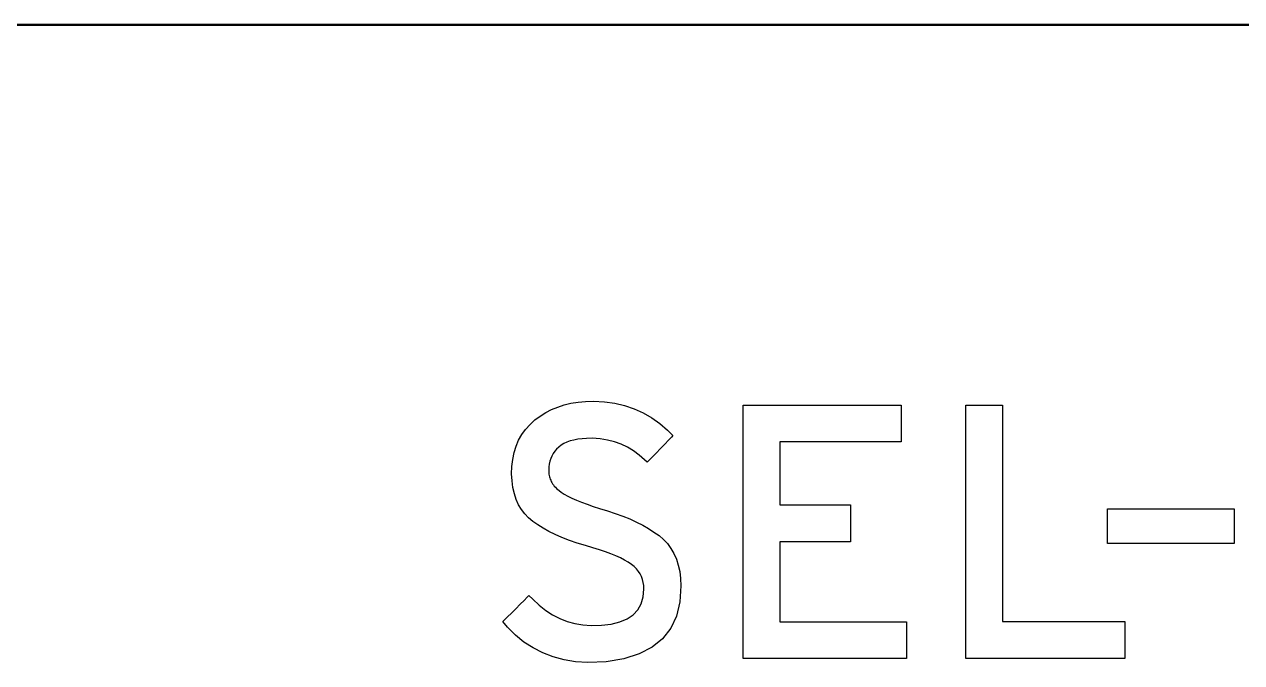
# Model space of a CAD drawing. Extents: x 1 to 47.7, y 0.2 to 35.
# Drawn here: x 9.898 to 10.926, y 13.936 to 14.475 of the extents above; entities that cross this region are included whole.
import ezdxf

# ---------------------------------------------------------------- set-up
doc = ezdxf.new("R2010")
doc.units = 0
doc.header["$MEASUREMENT"] = 0
for name, color, linetype in [('4_1__5U__UP_TO_TWO_IO_BOAR', 7, 'CONTINUOUS'), ('4_2__5U__FRONT_PANEL_W_24_', 7, 'CONTINUOUS'), ('5_1___24__TARGET_LEDS___12', 7, 'CONTINUOUS')]:
    doc.layers.add(name, color=color, linetype=linetype)

msp = doc.modelspace()

# ---------------------------------------------------------------- linework, layer by layer
at = {"layer": '4_1__5U__UP_TO_TWO_IO_BOAR'}
msp.add_lwpolyline([(11.5905, 14.4737), (11.3057, 14.4737), (11.0225, 14.4737), (10.7415, 14.4737), (10.6021, 14.4737), (10.4634, 14.4737), (10.3255, 14.4737), (10.1886, 14.4737), (10.0526, 14.4737), (9.9177, 14.4737), (9.7839, 14.4737), (9.6513, 14.4737), (9.52, 14.4737), (9.39, 14.4737), (9.2614, 14.4737), (9.1342, 14.4737), (9.0086, 14.4737), (8.8846, 14.4737), (8.7623, 14.4737), (8.6417, 14.4737), (8.523, 14.4737), (8.4061, 14.4737), (8.2912, 14.4737), (8.1784, 14.4737)], dxfattribs=at)
at = {"layer": '4_2__5U__FRONT_PANEL_W_24_'}
for points in [[(11.5602, 14.4745), (11.2768, 14.4745), (10.9951, 14.4745), (10.7155, 14.4745), (10.4388, 14.4745), (10.3016, 14.4745), (10.1654, 14.4745), (10.0301, 14.4745), (9.8959, 14.4745), (9.7628, 14.4745), (9.6309, 14.4745), (9.5002, 14.4745), (9.3708, 14.4745), (9.2429, 14.4745), (9.1164, 14.4745), (8.9914, 14.4745), (8.868, 14.4745), (8.7463, 14.4745), (8.6264, 14.4745), (8.5082, 14.4745), (8.392, 14.4745), (8.2777, 14.4745), (8.1654, 14.4745)], [(10.5048, 13.9395), (10.5048, 14.1533), (10.6383, 14.1533), (10.6383, 14.1223), (10.5359, 14.1223), (10.5359, 14.0691), (10.5954, 14.0691), (10.5954, 14.0381), (10.5359, 14.0381), (10.5359, 13.9705), (10.6428, 13.9705), (10.6428, 13.9395), (10.5048, 13.9395)], [(10.6927, 13.9395), (10.6927, 14.1533), (10.7237, 14.1533), (10.7237, 13.9708), (10.827, 13.9708), (10.827, 13.9395), (10.6927, 13.9395)], [(10.8123, 14.0366), (10.8123, 14.0658), (10.9192, 14.0658), (10.9192, 14.0366), (10.8123, 14.0366)]]:
    msp.add_lwpolyline(points, dxfattribs=at)
msp.add_lwpolyline([(10.4523, 14.0008), (10.4514, 13.9874), (10.4486, 13.9754), (10.4437, 13.9651), (10.4368, 13.9563), (10.4279, 13.9491), (10.417, 13.9435), (10.4041, 13.9394), (10.3891, 13.9369), (10.3736, 13.9361), (10.3634, 13.9369), (10.3537, 13.9386), (10.3445, 13.9411), (10.3358, 13.9444), (10.3276, 13.9485), (10.3198, 13.9535), (10.3126, 13.9594), (10.3058, 13.966), (10.302, 13.9707), (10.3034, 13.9721), (10.3059, 13.9746), (10.3092, 13.9779), (10.3129, 13.9816), (10.3167, 13.9853), (10.32, 13.9886), (10.3226, 13.9912), (10.324, 13.9926), (10.3272, 13.9896), (10.3326, 13.9846), (10.3382, 13.9802), (10.344, 13.9765), (10.3501, 13.9734), (10.3563, 13.9709), (10.3628, 13.9691), (10.3695, 13.9679), (10.3764, 13.9674), (10.3852, 13.9676), (10.3935, 13.9686), (10.4008, 13.9704), (10.4069, 13.9731), (10.4119, 13.9765), (10.4159, 13.9807), (10.4187, 13.9857), (10.4204, 13.9916), (10.421, 13.9982), (10.4209, 14.0012), (10.4205, 14.0038), (10.4199, 14.0063), (10.419, 14.0087), (10.4178, 14.011), (10.4164, 14.0131), (10.4147, 14.0152), (10.4128, 14.0171), (10.4105, 14.019), (10.4078, 14.0208), (10.4048, 14.0226), (10.4013, 14.0244), (10.3974, 14.0261), (10.3932, 14.0279), (10.3885, 14.0296), (10.3835, 14.0313), (10.378, 14.033), (10.3717, 14.0348), (10.3647, 14.037), (10.3581, 14.0392), (10.3519, 14.0416), (10.3462, 14.0441), (10.3408, 14.0467), (10.3359, 14.0494), (10.3314, 14.0523), (10.3274, 14.0552), (10.3237, 14.0582), (10.3205, 14.0615), (10.3176, 14.0652), (10.3152, 14.0693), (10.3132, 14.0737), (10.3117, 14.0786), (10.3105, 14.0838), (10.3097, 14.0894), (10.3094, 14.0953), (10.3096, 14.1016), (10.3103, 14.1076), (10.3114, 14.1133), (10.3131, 14.1186), (10.3153, 14.1237), (10.318, 14.1285), (10.3212, 14.1329), (10.3249, 14.137), (10.3291, 14.1408), (10.3335, 14.1441), (10.3382, 14.1471), (10.3431, 14.1496), (10.3483, 14.1517), (10.3538, 14.1535), (10.3595, 14.1549), (10.3656, 14.1559), (10.3718, 14.1565), (10.3786, 14.1567), (10.3877, 14.1562), (10.3965, 14.155), (10.4048, 14.153), (10.4128, 14.1503), (10.4204, 14.1468), (10.4277, 14.1427), (10.4346, 14.1378), (10.4411, 14.1322), (10.4455, 14.1276), (10.4443, 14.1264), (10.4419, 14.1239), (10.4386, 14.1205), (10.435, 14.1168), (10.4313, 14.1129), (10.4279, 14.1094), (10.4253, 14.1067), (10.4238, 14.1051), (10.4215, 14.1071), (10.417, 14.1112), (10.4122, 14.1148), (10.4071, 14.1179), (10.4018, 14.1204), (10.3961, 14.1225), (10.3902, 14.1239), (10.384, 14.1249), (10.3775, 14.1254), (10.3726, 14.1253), (10.3688, 14.125), (10.3652, 14.1246), (10.3619, 14.1239), (10.3589, 14.1231), (10.3561, 14.1221), (10.3535, 14.1209), (10.3512, 14.1195), (10.3492, 14.118), (10.3474, 14.1162), (10.3458, 14.1144), (10.3445, 14.1124), (10.3433, 14.1104), (10.3424, 14.1082), (10.3416, 14.106), (10.3411, 14.1036), (10.3408, 14.1012), (10.3407, 14.0987), (10.3407, 14.0975), (10.3408, 14.0963), (10.3409, 14.0951), (10.3411, 14.094), (10.3414, 14.0929), (10.3417, 14.0919), (10.342, 14.0909), (10.3424, 14.0899), (10.3428, 14.089), (10.3434, 14.088), (10.344, 14.087), (10.3447, 14.086), (10.3454, 14.085), (10.3463, 14.084), (10.3473, 14.0831), (10.3483, 14.0821), (10.3494, 14.0812), (10.3511, 14.08), (10.3537, 14.0783), (10.3568, 14.0766), (10.3602, 14.0749), (10.3641, 14.0732), (10.3684, 14.0714), (10.3731, 14.0697), (10.3782, 14.0679), (10.3837, 14.0661), (10.3903, 14.0642), (10.3969, 14.062), (10.4032, 14.0597), (10.4092, 14.0573), (10.4148, 14.0547), (10.4201, 14.052), (10.425, 14.0493), (10.4295, 14.0463), (10.4338, 14.0433), (10.4376, 14.0401), (10.441, 14.0365), (10.4439, 14.0325), (10.4464, 14.0281), (10.4485, 14.0234), (10.4501, 14.0183), (10.4513, 14.0129), (10.452, 14.007)], close=True, dxfattribs=at)
at = {"layer": '5_1___24__TARGET_LEDS___12'}
for points in [[(11.6268, 14.4745), (11.4688, 14.4745), (11.3116, 14.4745), (11.1551, 14.4745), (10.9995, 14.4745), (10.8448, 14.4745), (10.6912, 14.4745), (10.5387, 14.4745), (10.3873, 14.4745), (10.2372, 14.4745), (10.0884, 14.4745), (9.9411, 14.4745), (9.7952, 14.4745)], [(10.5048, 13.9395), (10.5048, 14.1533), (10.6383, 14.1533), (10.6383, 14.1223), (10.5359, 14.1223), (10.5359, 14.0691), (10.5954, 14.0691), (10.5954, 14.0381), (10.5359, 14.0381), (10.5359, 13.9705), (10.6428, 13.9705), (10.6428, 13.9395), (10.5048, 13.9395)], [(10.6927, 13.9395), (10.6927, 14.1533), (10.7237, 14.1533), (10.7237, 13.9708), (10.827, 13.9708), (10.827, 13.9395), (10.6927, 13.9395)], [(10.8123, 14.0366), (10.8123, 14.0658), (10.9192, 14.0658), (10.9192, 14.0366), (10.8123, 14.0366)]]:
    msp.add_lwpolyline(points, dxfattribs=at)
msp.add_lwpolyline([(10.4523, 14.0008), (10.4514, 13.9874), (10.4486, 13.9754), (10.4437, 13.9651), (10.4368, 13.9563), (10.4279, 13.9491), (10.417, 13.9435), (10.4041, 13.9394), (10.3891, 13.9369), (10.3736, 13.9361), (10.3634, 13.9369), (10.3537, 13.9386), (10.3445, 13.9411), (10.3358, 13.9444), (10.3276, 13.9485), (10.3198, 13.9535), (10.3126, 13.9594), (10.3058, 13.966), (10.302, 13.9707), (10.3034, 13.9721), (10.3059, 13.9746), (10.3092, 13.9779), (10.3129, 13.9816), (10.3167, 13.9853), (10.32, 13.9886), (10.3226, 13.9912), (10.324, 13.9926), (10.3272, 13.9896), (10.3326, 13.9846), (10.3382, 13.9802), (10.344, 13.9765), (10.3501, 13.9734), (10.3563, 13.9709), (10.3628, 13.9691), (10.3695, 13.9679), (10.3764, 13.9674), (10.3852, 13.9676), (10.3935, 13.9686), (10.4008, 13.9704), (10.4069, 13.9731), (10.4119, 13.9765), (10.4159, 13.9807), (10.4187, 13.9857), (10.4204, 13.9916), (10.421, 13.9982), (10.4209, 14.0012), (10.4205, 14.0038), (10.4199, 14.0063), (10.419, 14.0087), (10.4178, 14.011), (10.4164, 14.0131), (10.4147, 14.0152), (10.4128, 14.0171), (10.4105, 14.019), (10.4078, 14.0208), (10.4048, 14.0226), (10.4013, 14.0244), (10.3974, 14.0261), (10.3932, 14.0279), (10.3885, 14.0296), (10.3835, 14.0313), (10.378, 14.033), (10.3717, 14.0348), (10.3647, 14.037), (10.3581, 14.0392), (10.3519, 14.0416), (10.3462, 14.0441), (10.3408, 14.0467), (10.3359, 14.0494), (10.3314, 14.0523), (10.3274, 14.0552), (10.3237, 14.0582), (10.3205, 14.0615), (10.3176, 14.0652), (10.3152, 14.0693), (10.3132, 14.0737), (10.3117, 14.0786), (10.3105, 14.0838), (10.3097, 14.0894), (10.3094, 14.0953), (10.3096, 14.1016), (10.3103, 14.1076), (10.3114, 14.1133), (10.3131, 14.1186), (10.3153, 14.1237), (10.318, 14.1285), (10.3212, 14.1329), (10.3249, 14.137), (10.3291, 14.1408), (10.3335, 14.1441), (10.3382, 14.1471), (10.3431, 14.1496), (10.3483, 14.1517), (10.3538, 14.1535), (10.3595, 14.1549), (10.3656, 14.1559), (10.3718, 14.1565), (10.3786, 14.1567), (10.3877, 14.1562), (10.3965, 14.155), (10.4048, 14.153), (10.4128, 14.1503), (10.4204, 14.1468), (10.4277, 14.1427), (10.4346, 14.1378), (10.4411, 14.1322), (10.4455, 14.1276), (10.4443, 14.1264), (10.4419, 14.1239), (10.4386, 14.1205), (10.435, 14.1168), (10.4313, 14.1129), (10.4279, 14.1094), (10.4253, 14.1067), (10.4238, 14.1051), (10.4215, 14.1071), (10.417, 14.1112), (10.4122, 14.1148), (10.4071, 14.1179), (10.4018, 14.1204), (10.3961, 14.1225), (10.3902, 14.1239), (10.384, 14.1249), (10.3775, 14.1254), (10.3726, 14.1253), (10.3688, 14.125), (10.3652, 14.1246), (10.3619, 14.1239), (10.3589, 14.1231), (10.3561, 14.1221), (10.3535, 14.1209), (10.3512, 14.1195), (10.3492, 14.118), (10.3474, 14.1162), (10.3458, 14.1144), (10.3445, 14.1124), (10.3433, 14.1104), (10.3424, 14.1082), (10.3416, 14.106), (10.3411, 14.1036), (10.3408, 14.1012), (10.3407, 14.0987), (10.3407, 14.0975), (10.3408, 14.0963), (10.3409, 14.0951), (10.3411, 14.094), (10.3414, 14.0929), (10.3417, 14.0919), (10.342, 14.0909), (10.3424, 14.0899), (10.3428, 14.089), (10.3434, 14.088), (10.344, 14.087), (10.3447, 14.086), (10.3454, 14.085), (10.3463, 14.084), (10.3473, 14.0831), (10.3483, 14.0821), (10.3494, 14.0812), (10.3511, 14.08), (10.3537, 14.0783), (10.3568, 14.0766), (10.3602, 14.0749), (10.3641, 14.0732), (10.3684, 14.0714), (10.3731, 14.0697), (10.3782, 14.0679), (10.3837, 14.0661), (10.3903, 14.0642), (10.3969, 14.062), (10.4032, 14.0597), (10.4092, 14.0573), (10.4148, 14.0547), (10.4201, 14.052), (10.425, 14.0493), (10.4295, 14.0463), (10.4338, 14.0433), (10.4376, 14.0401), (10.441, 14.0365), (10.4439, 14.0325), (10.4464, 14.0281), (10.4485, 14.0234), (10.4501, 14.0183), (10.4513, 14.0129), (10.452, 14.007)], close=True, dxfattribs=at)

doc.saveas('drawing.dxf')
